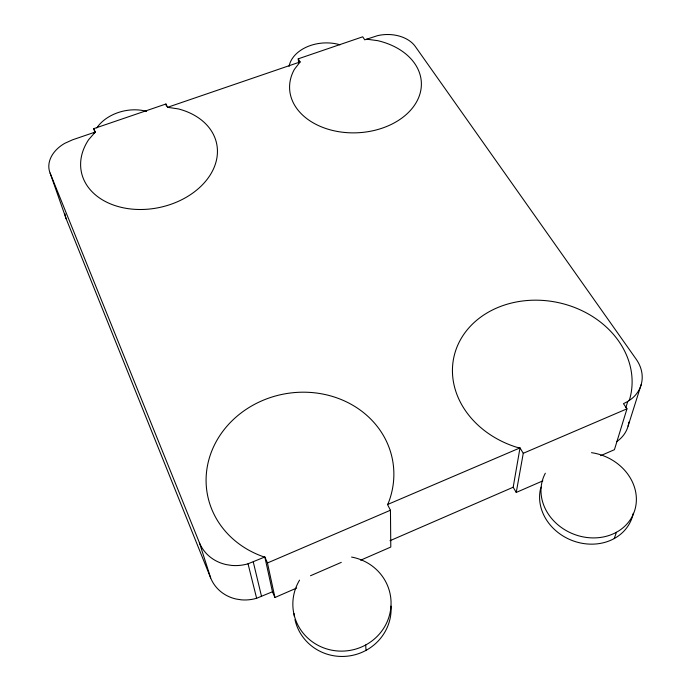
<?xml version="1.0" encoding="UTF-8"?>
<svg xmlns="http://www.w3.org/2000/svg" width="691" height="691" viewBox="0 0 691 691"><rect width="100%" height="100%" fill="white"/><g stroke="black" fill="none" stroke-linecap="round" stroke-linejoin="round"><path stroke-width="1.04" d="M542.841 480.858L516.246 492.433L513.18 487.233L520.003 447.898L516.738 447.267A90.435 75.31 11.9 0 1 455.671 350.605A90.435 75.31 11.9 0 1 564.478 304.126A90.435 75.31 11.9 0 1 629.734 399.001L628.983 400.633M516.246 492.433L523.268 453.287L520.003 447.898L387.513 504.534L390.45 510.234L390.795 547.056L360.659 560.185M625.847 407.664L627.73 401.497L631.548 398.845A39.793 32.529 15.3 0 0 636.169 359.182L415.308 46.496A31.536 22.129 -1.6 0 0 377.441 35.69L364.753 39.836L362.715 36.804L298.227 58.83L298.607 63.106M627.73 401.497L623.463 403.665L626.97 408.822L614.429 449.686L600.678 455.671M628.067 426.148L641.231 384.472M614.239 538.557L616.441 532.277M541.217 487.138L540.474 489.055A48.102 41.633 22.4 0 0 578.047 542.4A48.102 41.633 22.4 0 0 633.276 513.266M387.513 504.534L388.377 502.996A94.166 84.751 -10 0 0 333.416 396.729A94.166 84.751 -10 0 0 212.94 448.209A94.166 84.751 -10 0 0 262.986 556.575L264.843 556.972L267.452 562.966L274.932 597.508L296.681 588.041M298.227 58.83L300.144 61.94L294.452 69.264A65.939 47.187 -2.8 0 0 331.464 130.167A65.939 47.187 -2.8 0 0 417.183 100.756A65.939 47.187 -2.8 0 0 377.778 40.674L366.671 39.18M93.777 128.647L95.289 132.041L88.595 139.746A69.109 50.642 -12 0 0 117.841 206.454A69.109 50.642 -12 0 0 210.375 174.702A69.109 50.642 -12 0 0 178.433 108.928L167.585 107.304L165.926 104.004L93.777 128.647L94.969 132.707M50.098 173.052L66.189 218.848L210.669 577.952A39.344 36.39 -23.8 0 0 236.141 599.028L241.202 599.823A39.344 36.39 -23.8 0 0 256.629 598.276L272.453 591.764L264.843 556.972L248.034 563.796A41.676 37.893 -20.9 0 1 231.649 565.428L226.294 564.607A41.676 37.893 -20.9 0 1 199.397 542.677L50.098 173.052A33.669 24.349 -14.6 0 1 64.704 143.357L72.503 139.832L95.289 132.041M390 540.716L513.18 487.233M310.492 575.75L341.276 562.379M267.452 562.966L390.45 510.234M523.268 453.287L626.97 408.822M167.585 107.304L300.144 61.94M272.453 591.764L274.932 597.508M199.397 542.677L210.669 577.952M248.034 563.796L256.629 598.276M253.269 561.921L261.552 596.488M165.926 104.004L166.384 106.103M365.694 644.979L366.014 650.369M628.87 422.08A37.677 31.492 16.9 0 1 616.7 441.635M94.002 133.104A37.608 27.104 -12.3 0 1 94.788 131.342M96.8 127.887A37.608 27.104 -12.3 0 1 146.613 111.372M289.071 66.405A36.01 25.455 -4 0 1 340.024 44.803M591.496 452.665A48.569 41.909 21.9 0 1 635.582 507.082A48.569 41.909 21.9 0 1 574.29 534.385A48.569 41.909 21.9 0 1 545.337 473.231M351.581 557.067A49.147 47.411 -8.1 0 1 388.757 617.599A49.147 47.411 -8.1 0 1 322.006 647.225A49.147 47.411 -8.1 0 1 299.548 580.155M391.037 606.102A48.638 47.057 -8.4 0 1 349.05 655.966A48.638 47.057 -8.4 0 1 294.971 619.62M294.409 616.597A48.638 47.057 -8.4 0 1 294.055 613.522M66.189 218.848A32.106 23.935 -15.2 0 1 64.963 213.761"/></g></svg>
